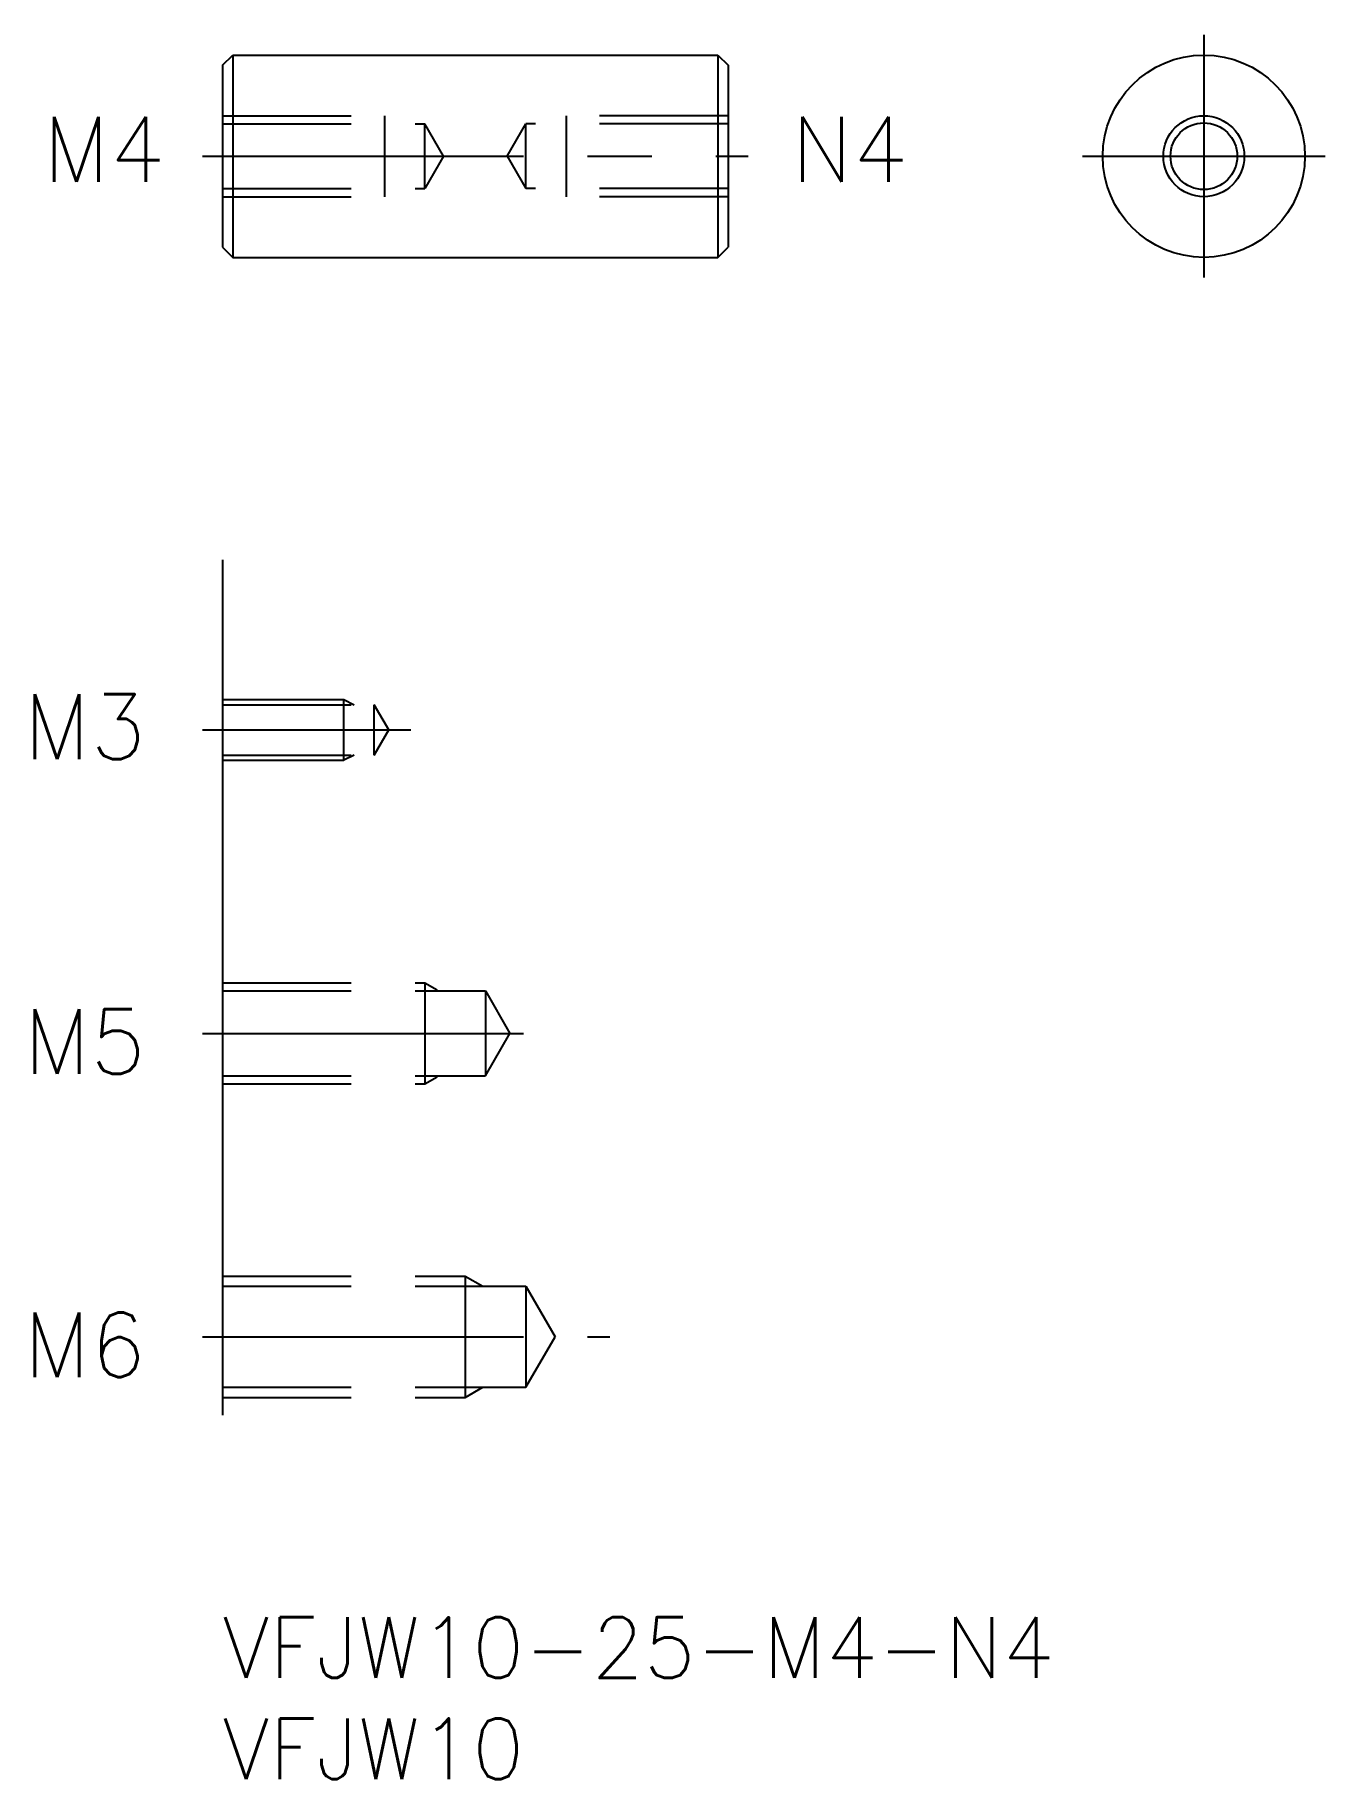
# Model space of a CAD drawing. Extents: x -9.3 to 54.5, y -8 to 78.2.
import ezdxf

# ---------------------------------------------------------------- set-up
doc = ezdxf.new("R2010")
doc.units = 0
doc.header["$LTSCALE"] = 0.5
doc.linetypes.add('CENTER', pattern=[50.8, 31.75, -6.35, 6.35, -6.35])
doc.linetypes.add('DASHED', pattern=[19.05, 12.7, -6.35])
for name, color, linetype in [('MSM_CENTER', 1, 'CENTER'), ('MSM_CONTINUOUS', 7, 'CONTINUOUS'), ('MSM_DASHED', 4, 'DASHED'), ('MSM_NARROW', 5, 'CONTINUOUS'), ('MSM_PART_NUMBER', 7, 'CONTINUOUS')]:
    doc.layers.add(name, color=color, linetype=linetype)
doc.styles.get("Standard").update_dxf_attribs({"font": 'txt.shx', "height": 3, "bigfont": 'bigfont.shx'})

# ---------------------------------------------------------------- blocks, each defined once
blk = doc.blocks.new('*U4')
at = {"layer": 'MSM_PART_NUMBER'}
blk.add_text('VFJW10-25-M4-N4', height=3, dxfattribs=at).set_placement((0, -3))
blk = doc.blocks.new('*U5')
at = {"layer": 'MSM_PART_NUMBER'}
blk.add_text('VFJW10', height=3, dxfattribs=at).set_placement((0, -8))

msp = doc.modelspace()

# ---------------------------------------------------------------- linework, layer by layer
at = {"layer": 'MSM_CENTER'}
for p, q in [((48.538, 78.24), (48.538, 66.24)), ((-1, 72.24), (26, 72.24)), ((42.538, 72.24), (54.538, 72.24)), ((-1, 43.873), (9.306, 43.873)), ((-1, 28.873), (15.7, 28.873)), ((-1, 13.873), (19.149, 13.873))]:
    msp.add_line(p, q, dxfattribs=at)
at = {"layer": 'MSM_CONTINUOUS'}
for p, q in [((0, 76.74), (0.5, 77.24)), ((0.5, 77.24), (24.5, 77.24)), ((0.5, 77.24), (0.5, 67.24)), ((24.5, 77.24), (24.5, 67.24)), ((24.5, 77.24), (25, 76.74)), ((0, 76.74), (0, 67.74)), ((25, 76.74), (25, 67.74)), ((0, 67.74), (0.5, 67.24)), ((24.5, 67.24), (25, 67.74)), ((0.5, 67.24), (24.5, 67.24)), ((6.5, 67.24), (6.5, 67.24)), ((12.5, 67.24), (12.5, 67.24)), ((0, 52.28), (0, 10))]:
    msp.add_line(p, q, dxfattribs=at)
for radius in [5, 1.65]:
    msp.add_circle((48.538, 72.24), radius, dxfattribs=at)
at = {"layer": 'MSM_DASHED'}
for p, q in [((0, 74.24), (8, 74.24)), ((8, 74.24), (8, 70.24)), ((25, 74.24), (17, 74.24)), ((17, 74.24), (17, 70.24)), ((0, 73.84), (10, 73.84)), ((10, 70.64), (10, 73.84)), ((10.924, 72.24), (10, 73.84)), ((14.076, 72.24), (15, 73.84)), ((25, 73.84), (15, 73.84)), ((15, 70.64), (15, 73.84)), ((10.924, 72.24), (10, 70.64)), ((14.076, 72.24), (15, 70.64)), ((0, 70.64), (10, 70.64)), ((0, 70.24), (8, 70.24)), ((25, 70.64), (15, 70.64)), ((25, 70.24), (17, 70.24)), ((0, 45.373), (6, 45.373)), ((0, 45.123), (7.5, 45.123)), ((6, 42.373), (6, 45.373)), ((6, 45.373), (6.5, 45.123)), ((7.5, 42.623), (7.5, 45.123)), ((8.222, 43.873), (7.5, 45.123)), ((7.5, 42.623), (8.222, 43.873)), ((0, 42.623), (7.5, 42.623)), ((0, 42.373), (6, 42.373)), ((6.5, 42.623), (6, 42.373)), ((0, 31.373), (10, 31.373)), ((10, 31.373), (10, 26.373)), ((10, 31.373), (10.606, 31.023)), ((0, 30.973), (13, 30.973)), ((13, 30.973), (13, 26.773)), ((13, 30.973), (14.212, 28.873)), ((13, 26.773), (14.212, 28.873)), ((0, 26.773), (13, 26.773)), ((0, 26.373), (10, 26.373)), ((10, 26.373), (10.606, 26.723)), ((0, 16.873), (12, 16.873)), ((12, 16.873), (12, 10.873)), ((12, 16.873), (12.866, 16.373)), ((0, 16.373), (15, 16.373)), ((15, 16.373), (15, 11.373)), ((15, 16.373), (16.443, 13.873)), ((15, 11.373), (16.443, 13.873)), ((0, 11.373), (15, 11.373)), ((12, 10.873), (12.866, 11.373)), ((0, 10.873), (12, 10.873))]:
    msp.add_line(p, q, dxfattribs=at)
at = {"layer": 'MSM_NARROW'}
msp.add_circle((48.538, 72.24), 2, dxfattribs=at)

# ---------------------------------------------------------------- block references
at = {"layer": 'MSM_CONTINUOUS'}
for name in ['*U4', '*U5']:
    msp.add_blockref(name, (0, 0), dxfattribs=at)

# ---------------------------------------------------------------- texts
for s, p in [('M4', (-8.881, 70.982)), ('N4', (28.143, 70.982)), ('M3', (-9.838, 42.435)), ('M5', (-9.838, 26.866)), ('M6', (-9.838, 11.866))]:
    msp.add_text(s, height=3.2, dxfattribs=at).set_placement(p)

doc.saveas('drawing.dxf')
